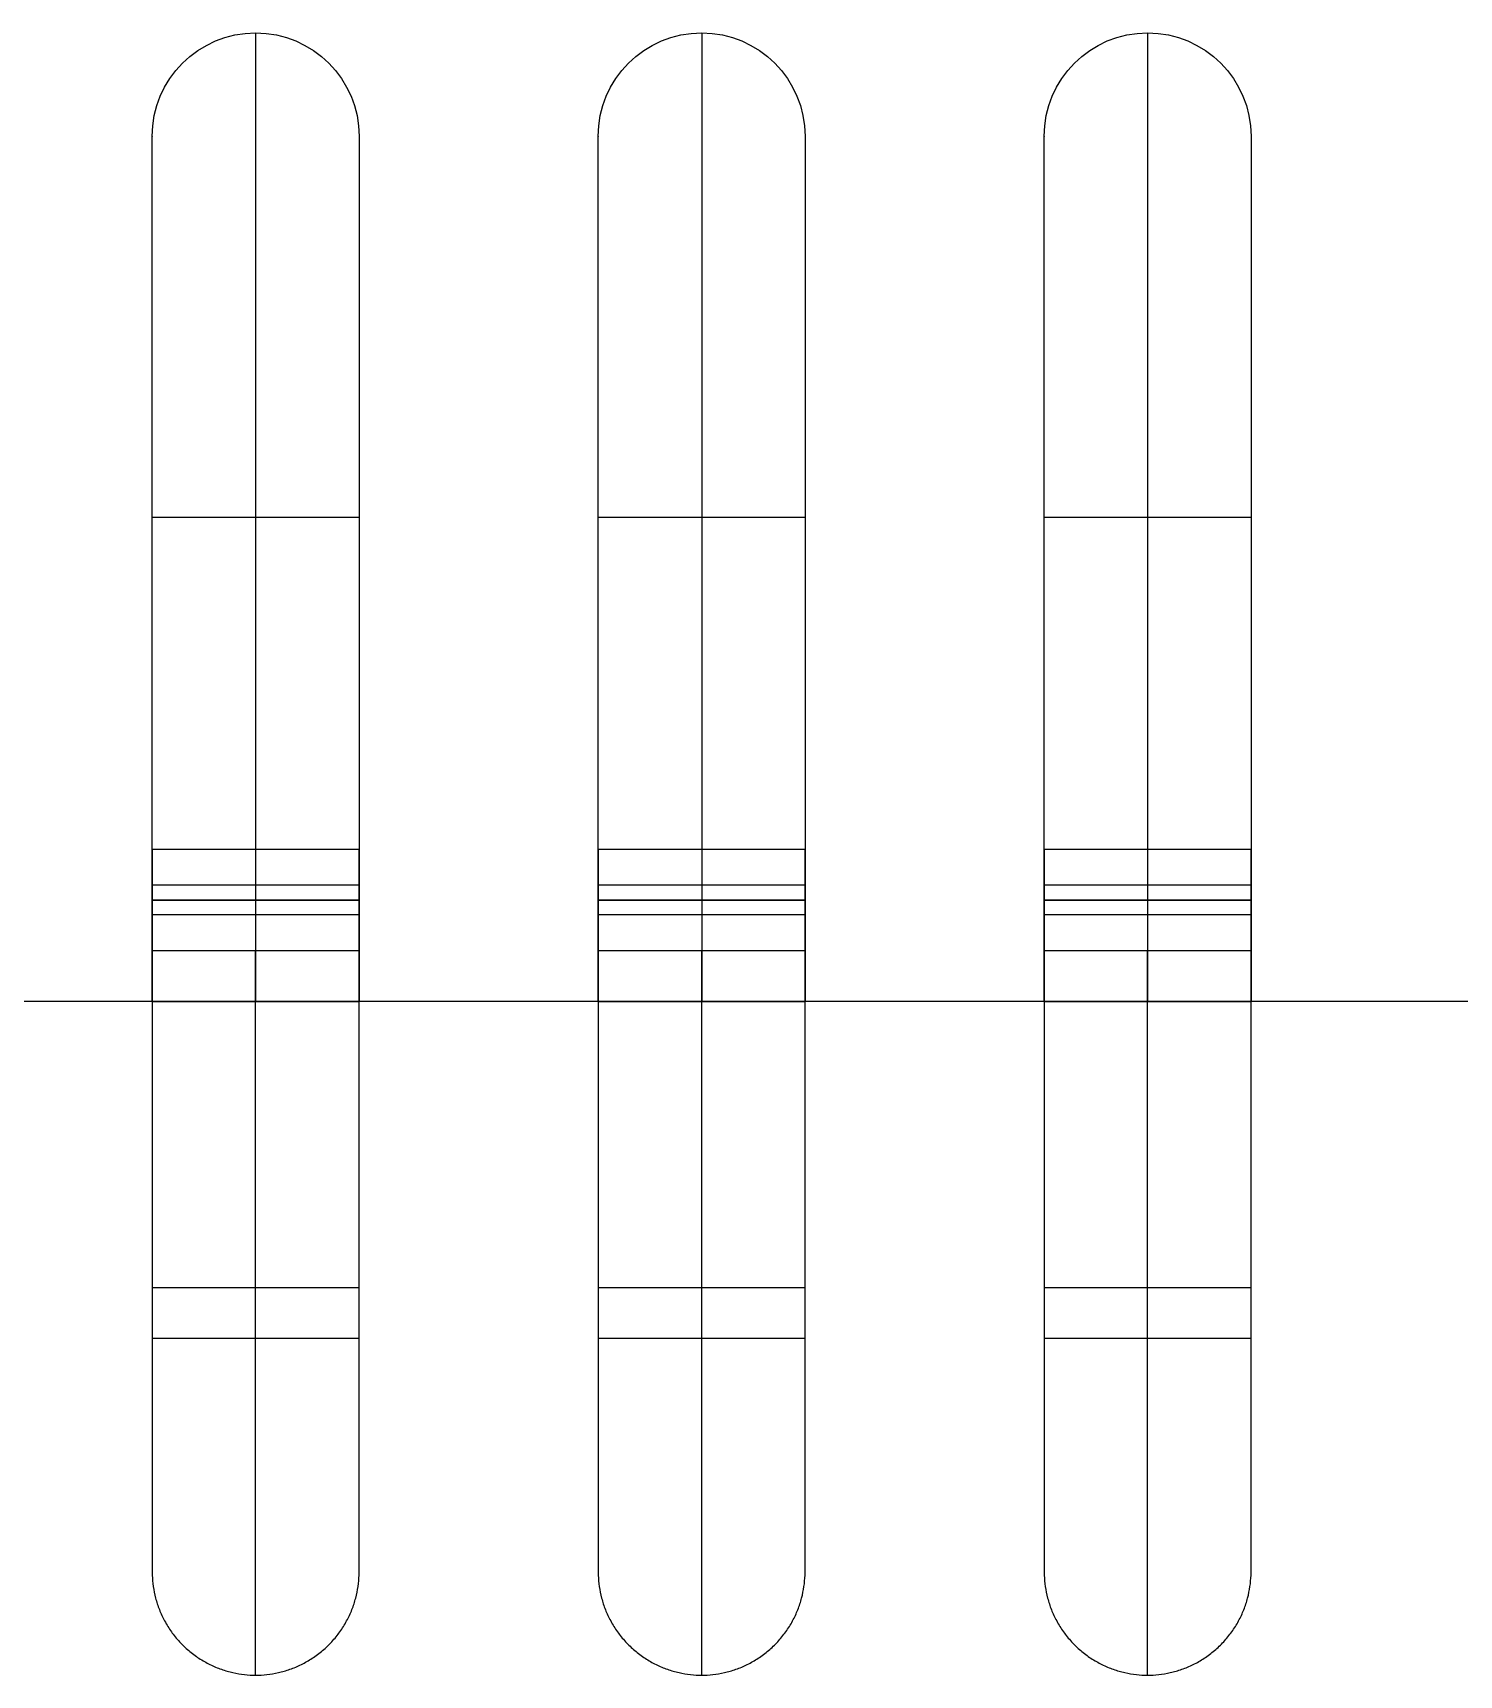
# Model space of a CAD drawing. Header units: millimetres. Extents: x 1.2 to 41.2, y 0.2 to 23.9.
# Drawn here: x 29.048 to 30.456, y 14.368 to 15.989 of the extents above; entities that cross this region are included whole.
import ezdxf

# ---------------------------------------------------------------- set-up
doc = ezdxf.new("R2010")
doc.units = ezdxf.units.MM
doc.layers.add('图层04', color=96, linetype='Continuous', true_color=0x007f00)
doc.layers.add('默认', color=18, linetype='Continuous', true_color=0x000000)

msp = doc.modelspace()

# ---------------------------------------------------------------- linework, layer by layer
at = {"layer": '图层04'}
for points in [[(34.086, 15.0327, 1.6431), (30.586, 15.0327, 1.6431), (27.086, 15.0327, 1.6431)], [(34.086, 15.0327, 2.0472), (30.586, 15.0327, 2.0472), (27.086, 15.0327, 2.0472)], [(34.086, 15.0327, 1.8451), (30.586, 15.0327, 1.8451), (27.086, 15.0327, 1.8451)]]:
    msp.add_open_spline(points, degree=2, dxfattribs=at)
at = {"layer": '默认'}
for p, q in [((29.1655, 15.1328, 1.6504), (29.1655, 15.0327, 1.6504)), ((29.1655, 15.0327, 2.0972), (29.1655, 15.1327, 2.0972)), ((29.3699, 15.0327, 1.6504), (29.3699, 15.1328, 1.6504)), ((29.3699, 15.1327, 2.0972), (29.3699, 15.0327, 2.0972)), ((29.6059, 15.1328, 1.6504), (29.6059, 15.0327, 1.6504)), ((29.6059, 15.0327, 2.0972), (29.6059, 15.1327, 2.0972)), ((29.8102, 15.0327, 1.6504), (29.8102, 15.1328, 1.6504)), ((29.8102, 15.1327, 2.0972), (29.8102, 15.0327, 2.0972)), ((30.0463, 15.1328, 1.6504), (30.0463, 15.0327, 1.6504)), ((30.0463, 15.0327, 2.0972), (30.0463, 15.1327, 2.0972)), ((30.2506, 15.0327, 1.6504), (30.2506, 15.1328, 1.6504)), ((30.2506, 15.1327, 2.0972), (30.2506, 15.0327, 2.0972)), ((29.1655, 15.0828, 1.6004), (29.1655, 15.0827, 1.7004)), ((29.1655, 15.0827, 2.1472), (29.1655, 15.0827, 2.0472)), ((29.3699, 15.0828, 1.7004), (29.3699, 15.0828, 1.6004)), ((29.3699, 15.0827, 2.0472), (29.3699, 15.0827, 2.1472)), ((29.6059, 15.0828, 1.6004), (29.6059, 15.0827, 1.7004)), ((29.6059, 15.0827, 2.1472), (29.6059, 15.0827, 2.0472)), ((29.8102, 15.0828, 1.7004), (29.8102, 15.0828, 1.6004)), ((29.8102, 15.0827, 2.0472), (29.8102, 15.0827, 2.1472)), ((30.0463, 15.0828, 1.6004), (30.0463, 15.0827, 1.7004)), ((30.0463, 15.0827, 2.1472), (30.0463, 15.0827, 2.0472)), ((30.2506, 15.0828, 1.7004), (30.2506, 15.0828, 1.6004)), ((30.2506, 15.0827, 2.0472), (30.2506, 15.0827, 2.1472))]:
    msp.add_line(p, q, dxfattribs=at)
at = {"layer": '默认', "extrusion": (-9.4928e-10, 0.000220476, -1)}
for points in [[(29.1655, 15.1328, 1.6004), (29.1655, 15.384, 1.6004), (29.1655, 15.6352, 1.6005), (29.1655, 15.8865, 1.6005), (29.1655, 15.9429, 1.6006), (29.2113, 15.9886, 1.6006), (29.2677, 15.9886, 1.6006), (29.3241, 15.9886, 1.6006), (29.3699, 15.9429, 1.6006), (29.3699, 15.8865, 1.6005), (29.3699, 15.6352, 1.6005), (29.3699, 15.384, 1.6004), (29.3699, 15.1328, 1.6004)], [(29.6059, 15.1328, 1.6004), (29.6059, 15.384, 1.6004), (29.6059, 15.6352, 1.6005), (29.6059, 15.8865, 1.6005), (29.6059, 15.9429, 1.6006), (29.6516, 15.9886, 1.6006), (29.7081, 15.9886, 1.6006), (29.7645, 15.9886, 1.6006), (29.8102, 15.9429, 1.6006), (29.8102, 15.8865, 1.6005), (29.8102, 15.6352, 1.6005), (29.8102, 15.384, 1.6004), (29.8102, 15.1328, 1.6004)], [(30.0463, 15.1328, 1.6004), (30.0463, 15.384, 1.6004), (30.0463, 15.6352, 1.6005), (30.0463, 15.8865, 1.6005), (30.0463, 15.9429, 1.6006), (30.092, 15.9886, 1.6006), (30.1484, 15.9886, 1.6006), (30.2049, 15.9886, 1.6006), (30.2506, 15.9429, 1.6006), (30.2506, 15.8865, 1.6005), (30.2506, 15.6352, 1.6005), (30.2506, 15.384, 1.6004), (30.2506, 15.1328, 1.6004)]]:
    msp.add_open_spline(points, degree=3, knots=[0.100022, 0.100022, 0.100022, 0.100022, 0.853706, 0.853706, 0.853706, 1.031249, 1.031249, 1.031249, 1.208793, 1.208793, 1.208793, 1.962477, 1.962477, 1.962477, 1.962477], dxfattribs=at)
at = {"layer": '默认', "extrusion": (-2.18096e-15, 0.000220476, -1)}
for points in [[(29.1655, 15.1828, 1.7004), (29.1655, 15.4173, 1.7004), (29.1655, 15.6519, 1.7005), (29.1655, 15.8864, 1.7005), (29.1655, 15.9429, 1.7006), (29.2113, 15.9886, 1.7006), (29.2677, 15.9886, 1.7006), (29.3241, 15.9886, 1.7006), (29.3699, 15.9429, 1.7006), (29.3699, 15.8864, 1.7005), (29.3699, 15.6519, 1.7005), (29.3699, 15.4173, 1.7004), (29.3699, 15.1828, 1.7004)], [(29.6059, 15.1828, 1.7004), (29.6059, 15.4173, 1.7004), (29.6059, 15.6519, 1.7005), (29.6059, 15.8864, 1.7005), (29.6059, 15.9429, 1.7006), (29.6516, 15.9886, 1.7006), (29.7081, 15.9886, 1.7006), (29.7645, 15.9886, 1.7006), (29.8102, 15.9429, 1.7006), (29.8102, 15.8864, 1.7005), (29.8102, 15.6519, 1.7005), (29.8102, 15.4173, 1.7004), (29.8102, 15.1828, 1.7004)], [(30.0463, 15.1828, 1.7004), (30.0463, 15.4173, 1.7004), (30.0463, 15.6519, 1.7005), (30.0463, 15.8864, 1.7005), (30.0463, 15.9429, 1.7006), (30.092, 15.9886, 1.7006), (30.1484, 15.9886, 1.7006), (30.2049, 15.9886, 1.7006), (30.2506, 15.9429, 1.7006), (30.2506, 15.8864, 1.7005), (30.2506, 15.6519, 1.7005), (30.2506, 15.4173, 1.7004), (30.2506, 15.1828, 1.7004)]]:
    msp.add_open_spline(points, degree=3, knots=[0.150033, 0.150033, 0.150033, 0.150033, 0.853706, 0.853706, 0.853706, 1.031249, 1.031249, 1.031249, 1.208793, 1.208793, 1.208793, 1.912466, 1.912466, 1.912466, 1.912466], dxfattribs=at)
at = {"layer": '默认', "extrusion": (-4.74639e-10, 0.000220476, -1)}
for points in [[(29.1655, 15.1328, 1.6504), (29.1655, 15.384, 1.6504), (29.1655, 15.6352, 1.6505), (29.1655, 15.8864, 1.6505), (29.1655, 15.9429, 1.6506), (29.2113, 15.9886, 1.6506), (29.2677, 15.9886, 1.6506), (29.3241, 15.9886, 1.6506), (29.3699, 15.9429, 1.6506), (29.3699, 15.8864, 1.6505), (29.3699, 15.6352, 1.6505), (29.3699, 15.384, 1.6504), (29.3699, 15.1328, 1.6504)], [(29.6059, 15.1328, 1.6504), (29.6059, 15.384, 1.6504), (29.6059, 15.6352, 1.6505), (29.6059, 15.8864, 1.6505), (29.6059, 15.9429, 1.6506), (29.6516, 15.9886, 1.6506), (29.7081, 15.9886, 1.6506), (29.7645, 15.9886, 1.6506), (29.8102, 15.9429, 1.6506), (29.8102, 15.8864, 1.6505), (29.8102, 15.6352, 1.6505), (29.8102, 15.384, 1.6504), (29.8102, 15.1328, 1.6504)], [(30.0463, 15.1328, 1.6504), (30.0463, 15.384, 1.6504), (30.0463, 15.6352, 1.6505), (30.0463, 15.8864, 1.6505), (30.0463, 15.9429, 1.6506), (30.092, 15.9886, 1.6506), (30.1484, 15.9886, 1.6506), (30.2049, 15.9886, 1.6506), (30.2506, 15.9429, 1.6506), (30.2506, 15.8864, 1.6505), (30.2506, 15.6352, 1.6505), (30.2506, 15.384, 1.6504), (30.2506, 15.1328, 1.6504)]]:
    msp.add_open_spline(points, degree=3, knots=[0.100022, 0.100022, 0.100022, 0.100022, 0.853706, 0.853706, 0.853706, 1.031249, 1.031249, 1.031249, 1.208793, 1.208793, 1.208793, 1.962477, 1.962477, 1.962477, 1.962477], dxfattribs=at)
at = {"layer": '默认'}
for points, degree in [([(29.2677, 15.9886, 1.6006), (29.2677, 15.5107, 1.6005), (29.2677, 15.0327, 1.6004)], 2), ([(29.2677, 15.9886, 1.7006), (29.2677, 15.5857, 1.7005), (29.2677, 15.1828, 1.7004)], 2), ([(29.2677, 15.9886, 1.6006), (29.2677, 15.9886, 1.6506), (29.2677, 15.9886, 1.7006)], 2), ([(29.7081, 15.9886, 1.6006), (29.7081, 15.5107, 1.6005), (29.7081, 15.0327, 1.6004)], 2), ([(29.7081, 15.9886, 1.7006), (29.7081, 15.5857, 1.7005), (29.7081, 15.1828, 1.7004)], 2), ([(29.7081, 15.9886, 1.6006), (29.7081, 15.9886, 1.6506), (29.7081, 15.9886, 1.7006)], 2), ([(30.1484, 15.9886, 1.6006), (30.1484, 15.5107, 1.6005), (30.1484, 15.0327, 1.6004)], 2), ([(30.1484, 15.9886, 1.7006), (30.1484, 15.5857, 1.7005), (30.1484, 15.1828, 1.7004)], 2), ([(30.1484, 15.9886, 1.6006), (30.1484, 15.9886, 1.6506), (30.1484, 15.9886, 1.7006)], 2), ([(29.1655, 15.8865, 1.6005), (29.1655, 15.8864, 1.6505), (29.1655, 15.8864, 1.7005)], 2), ([(29.3699, 15.8865, 1.6005), (29.3699, 15.8864, 1.6505), (29.3699, 15.8864, 1.7005)], 2), ([(29.6059, 15.8865, 1.6005), (29.6059, 15.8864, 1.6505), (29.6059, 15.8864, 1.7005)], 2), ([(29.8102, 15.8865, 1.6005), (29.8102, 15.8864, 1.6505), (29.8102, 15.8864, 1.7005)], 2), ([(30.0463, 15.8865, 1.6005), (30.0463, 15.8864, 1.6505), (30.0463, 15.8864, 1.7005)], 2), ([(30.2506, 15.8865, 1.6005), (30.2506, 15.8864, 1.6505), (30.2506, 15.8864, 1.7005)], 2), ([(29.1655, 15.5107, 1.6005), (29.2677, 15.5107, 1.6005), (29.3699, 15.5107, 1.6005)], 2), ([(29.1655, 15.5107, 1.7005), (29.2677, 15.5107, 1.7005), (29.3699, 15.5107, 1.7005)], 2), ([(29.6059, 15.5107, 1.6005), (29.7081, 15.5107, 1.6005), (29.8102, 15.5107, 1.6005)], 2), ([(29.6059, 15.5107, 1.7005), (29.7081, 15.5107, 1.7005), (29.8102, 15.5107, 1.7005)], 2), ([(30.0463, 15.5107, 1.6005), (30.1484, 15.5107, 1.6005), (30.2506, 15.5107, 1.6005)], 2), ([(30.0463, 15.5107, 1.7005), (30.1484, 15.5107, 1.7005), (30.2506, 15.5107, 1.7005)], 2), ([(29.1655, 15.1327, 1.7004), (29.1655, 15.1494, 1.7004), (29.1655, 15.1661, 1.7004), (29.1655, 15.1828, 1.7004)], 3), ([(29.3699, 15.1828, 1.7004), (29.2677, 15.1828, 1.7004), (29.1655, 15.1828, 1.7004)], 2), ([(29.3699, 15.1828, 1.7004), (29.3699, 15.1661, 1.7004), (29.3699, 15.1494, 1.7004), (29.3699, 15.1327, 1.7004)], 3), ([(29.6059, 15.1327, 1.7004), (29.6059, 15.1494, 1.7004), (29.6059, 15.1661, 1.7004), (29.6059, 15.1828, 1.7004)], 3), ([(29.8102, 15.1828, 1.7004), (29.7081, 15.1828, 1.7004), (29.6059, 15.1828, 1.7004)], 2), ([(29.8102, 15.1828, 1.7004), (29.8102, 15.1661, 1.7004), (29.8102, 15.1494, 1.7004), (29.8102, 15.1327, 1.7004)], 3), ([(30.0463, 15.1327, 1.7004), (30.0463, 15.1494, 1.7004), (30.0463, 15.1661, 1.7004), (30.0463, 15.1828, 1.7004)], 3), ([(30.2506, 15.1828, 1.7004), (30.1484, 15.1828, 1.7004), (30.0463, 15.1828, 1.7004)], 2), ([(30.2506, 15.1828, 1.7004), (30.2506, 15.1661, 1.7004), (30.2506, 15.1494, 1.7004), (30.2506, 15.1327, 1.7004)], 3), ([(29.3699, 15.1474, 1.715), (29.2677, 15.1474, 1.715), (29.1655, 15.1474, 1.715)], 2), ([(29.8102, 15.1474, 1.715), (29.7081, 15.1474, 1.715), (29.6059, 15.1474, 1.715)], 2), ([(30.2506, 15.1474, 1.715), (30.1484, 15.1474, 1.715), (30.0463, 15.1474, 1.715)], 2), ([(29.1655, 15.0327, 1.6004), (29.1655, 15.0661, 1.6004), (29.1655, 15.0994, 1.6004), (29.1655, 15.1328, 1.6004)], 3), ([(29.1655, 15.1327, 1.7004), (29.1655, 15.1328, 1.6504), (29.1655, 15.1328, 1.6004)], 2), ([(29.1655, 15.1327, 2.0472), (29.1655, 15.1327, 2.0722), (29.1655, 15.1327, 2.0972)], 2), ([(29.1655, 15.1327, 1.7004), (29.1655, 15.1327, 1.7254), (29.1655, 15.1327, 1.7504)], 2), ([(29.1655, 15.0327, 2.0472), (29.1655, 15.0827, 2.0472), (29.1655, 15.1327, 2.0472)], 2), ([(29.1655, 15.1327, 1.7004), (29.1655, 15.0827, 1.7004), (29.1655, 15.0327, 1.7004)], 2), ([(29.3699, 15.1327, 2.0972), (29.2677, 15.1327, 2.0972), (29.1655, 15.1327, 2.0972)], 2), ([(29.3699, 15.1327, 1.7504), (29.2677, 15.1327, 1.7504), (29.1655, 15.1327, 1.7504)], 2), ([(29.1655, 15.1327, 1.7504), (29.1655, 15.1327, 1.8988), (29.1655, 15.1327, 2.0472)], 2), ([(29.1655, 15.0327, 1.8738), (29.1655, 15.0827, 1.8738), (29.1655, 15.1327, 1.8738)], 2), ([(29.1655, 15.1327, 1.8738), (29.2677, 15.1327, 1.8738), (29.3699, 15.1327, 1.8738)], 2), ([(29.2677, 15.1327, 2.0972), (29.2677, 15.1327, 1.9238), (29.2677, 15.1327, 1.7504)], 2), ([(29.3699, 15.1328, 1.6004), (29.3699, 15.1328, 1.6504), (29.3699, 15.1327, 1.7004)], 2), ([(29.3699, 15.1328, 1.6004), (29.3699, 15.0994, 1.6004), (29.3699, 15.0661, 1.6004), (29.3699, 15.0327, 1.6004)], 3), ([(29.3699, 15.1327, 2.0472), (29.3699, 15.1327, 1.8988), (29.3699, 15.1327, 1.7504)], 2), ([(29.3699, 15.0327, 1.7004), (29.3699, 15.0827, 1.7004), (29.3699, 15.1327, 1.7004)], 2), ([(29.3699, 15.1327, 2.0472), (29.3699, 15.0827, 2.0472), (29.3699, 15.0327, 2.0472)], 2), ([(29.3699, 15.1327, 2.0972), (29.3699, 15.1327, 2.0722), (29.3699, 15.1327, 2.0472)], 2), ([(29.3699, 15.1327, 1.7504), (29.3699, 15.1327, 1.7254), (29.3699, 15.1327, 1.7004)], 2), ([(29.3699, 15.0327, 1.8738), (29.3699, 15.0827, 1.8738), (29.3699, 15.1327, 1.8738)], 2), ([(29.6059, 15.0327, 1.6004), (29.6059, 15.0661, 1.6004), (29.6059, 15.0994, 1.6004), (29.6059, 15.1328, 1.6004)], 3), ([(29.6059, 15.1327, 1.7004), (29.6059, 15.1328, 1.6504), (29.6059, 15.1328, 1.6004)], 2), ([(29.6059, 15.1327, 2.0472), (29.6059, 15.1327, 2.0722), (29.6059, 15.1327, 2.0972)], 2), ([(29.6059, 15.1327, 1.7004), (29.6059, 15.1327, 1.7254), (29.6059, 15.1327, 1.7504)], 2), ([(29.6059, 15.0327, 2.0472), (29.6059, 15.0827, 2.0472), (29.6059, 15.1327, 2.0472)], 2), ([(29.6059, 15.1327, 1.7004), (29.6059, 15.0827, 1.7004), (29.6059, 15.0327, 1.7004)], 2), ([(29.8102, 15.1327, 2.0972), (29.7081, 15.1327, 2.0972), (29.6059, 15.1327, 2.0972)], 2), ([(29.8102, 15.1327, 1.7504), (29.7081, 15.1327, 1.7504), (29.6059, 15.1327, 1.7504)], 2), ([(29.6059, 15.1327, 1.7504), (29.6059, 15.1327, 1.8988), (29.6059, 15.1327, 2.0472)], 2), ([(29.6059, 15.0327, 1.8738), (29.6059, 15.0827, 1.8738), (29.6059, 15.1327, 1.8738)], 2), ([(29.6059, 15.1327, 1.8738), (29.7081, 15.1327, 1.8738), (29.8102, 15.1327, 1.8738)], 2), ([(29.7081, 15.1327, 2.0972), (29.7081, 15.1327, 1.9238), (29.7081, 15.1327, 1.7504)], 2), ([(29.8102, 15.1328, 1.6004), (29.8102, 15.1328, 1.6504), (29.8102, 15.1327, 1.7004)], 2), ([(29.8102, 15.1328, 1.6004), (29.8102, 15.0994, 1.6004), (29.8102, 15.0661, 1.6004), (29.8102, 15.0327, 1.6004)], 3), ([(29.8102, 15.1327, 2.0472), (29.8102, 15.1327, 1.8988), (29.8102, 15.1327, 1.7504)], 2), ([(29.8102, 15.0327, 1.7004), (29.8102, 15.0827, 1.7004), (29.8102, 15.1327, 1.7004)], 2), ([(29.8102, 15.1327, 2.0472), (29.8102, 15.0827, 2.0472), (29.8102, 15.0327, 2.0472)], 2), ([(29.8102, 15.1327, 2.0972), (29.8102, 15.1327, 2.0722), (29.8102, 15.1327, 2.0472)], 2), ([(29.8102, 15.1327, 1.7504), (29.8102, 15.1327, 1.7254), (29.8102, 15.1327, 1.7004)], 2), ([(29.8102, 15.0327, 1.8738), (29.8102, 15.0827, 1.8738), (29.8102, 15.1327, 1.8738)], 2), ([(30.0463, 15.0327, 1.6004), (30.0463, 15.0661, 1.6004), (30.0463, 15.0994, 1.6004), (30.0463, 15.1328, 1.6004)], 3), ([(30.0463, 15.1327, 1.7004), (30.0463, 15.1328, 1.6504), (30.0463, 15.1328, 1.6004)], 2), ([(30.0463, 15.1327, 2.0472), (30.0463, 15.1327, 2.0722), (30.0463, 15.1327, 2.0972)], 2), ([(30.0463, 15.1327, 1.7004), (30.0463, 15.1327, 1.7254), (30.0463, 15.1327, 1.7504)], 2), ([(30.0463, 15.0327, 2.0472), (30.0463, 15.0827, 2.0472), (30.0463, 15.1327, 2.0472)], 2), ([(30.0463, 15.1327, 1.7004), (30.0463, 15.0827, 1.7004), (30.0463, 15.0327, 1.7004)], 2), ([(30.2506, 15.1327, 2.0972), (30.1484, 15.1327, 2.0972), (30.0463, 15.1327, 2.0972)], 2), ([(30.2506, 15.1327, 1.7504), (30.1484, 15.1327, 1.7504), (30.0463, 15.1327, 1.7504)], 2), ([(30.0463, 15.1327, 1.7504), (30.0463, 15.1327, 1.8988), (30.0463, 15.1327, 2.0472)], 2), ([(30.0463, 15.0327, 1.8738), (30.0463, 15.0827, 1.8738), (30.0463, 15.1327, 1.8738)], 2), ([(30.0463, 15.1327, 1.8738), (30.1484, 15.1327, 1.8738), (30.2506, 15.1327, 1.8738)], 2), ([(30.1484, 15.1327, 2.0972), (30.1484, 15.1327, 1.9238), (30.1484, 15.1327, 1.7504)], 2), ([(30.2506, 15.1328, 1.6004), (30.2506, 15.1328, 1.6504), (30.2506, 15.1327, 1.7004)], 2), ([(30.2506, 15.1328, 1.6004), (30.2506, 15.0994, 1.6004), (30.2506, 15.0661, 1.6004), (30.2506, 15.0327, 1.6004)], 3), ([(30.2506, 15.1327, 2.0472), (30.2506, 15.1327, 1.8988), (30.2506, 15.1327, 1.7504)], 2), ([(30.2506, 15.0327, 1.7004), (30.2506, 15.0827, 1.7004), (30.2506, 15.1327, 1.7004)], 2), ([(30.2506, 15.1327, 2.0472), (30.2506, 15.0827, 2.0472), (30.2506, 15.0327, 2.0472)], 2), ([(30.2506, 15.1327, 2.0972), (30.2506, 15.1327, 2.0722), (30.2506, 15.1327, 2.0472)], 2), ([(30.2506, 15.1327, 1.7504), (30.2506, 15.1327, 1.7254), (30.2506, 15.1327, 1.7004)], 2), ([(30.2506, 15.0327, 1.8738), (30.2506, 15.0827, 1.8738), (30.2506, 15.1327, 1.8738)], 2), ([(29.3699, 15.1181, 2.1325), (29.2677, 15.1181, 2.1325), (29.1655, 15.1181, 2.1325)], 2), ([(29.8102, 15.1181, 2.1325), (29.7081, 15.1181, 2.1325), (29.6059, 15.1181, 2.1325)], 2), ([(30.2506, 15.1181, 2.1325), (30.1484, 15.1181, 2.1325), (30.0463, 15.1181, 2.1325)], 2), ([(29.1655, 15.0827, 2.1472), (29.1655, 15.0577, 2.1472), (29.1655, 15.0327, 2.1472)], 2), ([(29.3699, 15.0827, 2.1472), (29.2677, 15.0827, 2.1472), (29.1655, 15.0827, 2.1472)], 2), ([(29.1655, 15.0827, 1.7004), (29.1655, 15.0827, 1.8738), (29.1655, 15.0827, 2.0472)], 2), ([(29.2677, 14.3678, 2.1472), (29.2677, 14.7253, 2.1472), (29.2677, 15.0827, 2.1472)], 2), ([(29.3699, 15.0327, 2.1472), (29.3699, 15.0577, 2.1472), (29.3699, 15.0827, 2.1472)], 2), ([(29.3699, 15.0827, 2.0472), (29.3699, 15.0827, 1.8738), (29.3699, 15.0827, 1.7004)], 2), ([(29.6059, 15.0827, 2.1472), (29.6059, 15.0577, 2.1472), (29.6059, 15.0327, 2.1472)], 2), ([(29.8102, 15.0827, 2.1472), (29.7081, 15.0827, 2.1472), (29.6059, 15.0827, 2.1472)], 2), ([(29.6059, 15.0827, 1.7004), (29.6059, 15.0827, 1.8738), (29.6059, 15.0827, 2.0472)], 2), ([(29.7081, 14.3678, 2.1472), (29.7081, 14.7253, 2.1472), (29.7081, 15.0827, 2.1472)], 2), ([(29.8102, 15.0327, 2.1472), (29.8102, 15.0577, 2.1472), (29.8102, 15.0827, 2.1472)], 2), ([(29.8102, 15.0827, 2.0472), (29.8102, 15.0827, 1.8738), (29.8102, 15.0827, 1.7004)], 2), ([(30.0463, 15.0827, 2.1472), (30.0463, 15.0577, 2.1472), (30.0463, 15.0327, 2.1472)], 2), ([(30.2506, 15.0827, 2.1472), (30.1484, 15.0827, 2.1472), (30.0463, 15.0827, 2.1472)], 2), ([(30.0463, 15.0827, 1.7004), (30.0463, 15.0827, 1.8738), (30.0463, 15.0827, 2.0472)], 2), ([(30.1484, 14.3678, 2.1472), (30.1484, 14.7253, 2.1472), (30.1484, 15.0827, 2.1472)], 2), ([(30.2506, 15.0327, 2.1472), (30.2506, 15.0577, 2.1472), (30.2506, 15.0827, 2.1472)], 2), ([(30.2506, 15.0827, 2.0472), (30.2506, 15.0827, 1.8738), (30.2506, 15.0827, 1.7004)], 2), ([(29.1655, 15.0327, 1.6004), (29.1655, 15.0327, 1.6504), (29.1655, 15.0327, 1.7004)], 2), ([(29.1655, 15.0327, 2.0472), (29.2677, 15.0327, 2.0472), (29.3699, 15.0327, 2.0472)], 2), ([(29.3699, 15.0327, 1.6004), (29.2677, 15.0327, 1.6004), (29.1655, 15.0327, 1.6004)], 2), ([(29.1655, 15.0327, 1.7004), (29.1655, 15.0327, 1.8738), (29.1655, 15.0327, 2.0472)], 2), ([(29.1655, 15.0327, 2.1472), (29.1655, 15.0327, 2.0972), (29.1655, 15.0327, 2.0472)], 2), ([(29.1655, 15.0327, 1.8238), (29.2677, 15.0327, 1.8238), (29.3699, 15.0327, 1.8238)], 2), ([(29.2677, 15.0327, 2.0472), (29.2677, 15.0327, 1.8238), (29.2677, 15.0327, 1.6004)], 2), ([(29.2677, 14.3678, 2.0472), (29.2677, 14.7003, 2.0472), (29.2677, 15.0327, 2.0472)], 2), ([(29.3699, 15.0327, 1.7004), (29.3699, 15.0327, 1.6504), (29.3699, 15.0327, 1.6004)], 2), ([(29.3699, 15.0327, 2.0472), (29.3699, 15.0327, 1.8738), (29.3699, 15.0327, 1.7004)], 2), ([(29.3699, 15.0327, 2.0472), (29.3699, 15.0327, 2.0972), (29.3699, 15.0327, 2.1472)], 2), ([(29.6059, 15.0327, 1.6004), (29.6059, 15.0327, 1.6504), (29.6059, 15.0327, 1.7004)], 2), ([(29.6059, 15.0327, 2.0472), (29.7081, 15.0327, 2.0472), (29.8102, 15.0327, 2.0472)], 2), ([(29.8102, 15.0327, 1.6004), (29.7081, 15.0327, 1.6004), (29.6059, 15.0327, 1.6004)], 2), ([(29.6059, 15.0327, 1.7004), (29.6059, 15.0327, 1.8738), (29.6059, 15.0327, 2.0472)], 2), ([(29.6059, 15.0327, 2.1472), (29.6059, 15.0327, 2.0972), (29.6059, 15.0327, 2.0472)], 2), ([(29.6059, 15.0327, 1.8238), (29.7081, 15.0327, 1.8238), (29.8102, 15.0327, 1.8238)], 2), ([(29.7081, 15.0327, 2.0472), (29.7081, 15.0327, 1.8238), (29.7081, 15.0327, 1.6004)], 2), ([(29.7081, 14.3678, 2.0472), (29.7081, 14.7003, 2.0472), (29.7081, 15.0327, 2.0472)], 2), ([(29.8102, 15.0327, 1.7004), (29.8102, 15.0327, 1.6504), (29.8102, 15.0327, 1.6004)], 2), ([(29.8102, 15.0327, 2.0472), (29.8102, 15.0327, 1.8738), (29.8102, 15.0327, 1.7004)], 2), ([(29.8102, 15.0327, 2.0472), (29.8102, 15.0327, 2.0972), (29.8102, 15.0327, 2.1472)], 2), ([(30.0463, 15.0327, 1.6004), (30.0463, 15.0327, 1.6504), (30.0463, 15.0327, 1.7004)], 2), ([(30.0463, 15.0327, 2.0472), (30.1484, 15.0327, 2.0472), (30.2506, 15.0327, 2.0472)], 2), ([(30.2506, 15.0327, 1.6004), (30.1484, 15.0327, 1.6004), (30.0463, 15.0327, 1.6004)], 2), ([(30.0463, 15.0327, 1.7004), (30.0463, 15.0327, 1.8738), (30.0463, 15.0327, 2.0472)], 2), ([(30.0463, 15.0327, 2.1472), (30.0463, 15.0327, 2.0972), (30.0463, 15.0327, 2.0472)], 2), ([(30.0463, 15.0327, 1.8238), (30.1484, 15.0327, 1.8238), (30.2506, 15.0327, 1.8238)], 2), ([(30.1484, 15.0327, 2.0472), (30.1484, 15.0327, 1.8238), (30.1484, 15.0327, 1.6004)], 2), ([(30.1484, 14.3678, 2.0472), (30.1484, 14.7003, 2.0472), (30.1484, 15.0327, 2.0472)], 2), ([(30.2506, 15.0327, 1.7004), (30.2506, 15.0327, 1.6504), (30.2506, 15.0327, 1.6004)], 2), ([(30.2506, 15.0327, 2.0472), (30.2506, 15.0327, 1.8738), (30.2506, 15.0327, 1.7004)], 2), ([(30.2506, 15.0327, 2.0472), (30.2506, 15.0327, 2.0972), (30.2506, 15.0327, 2.1472)], 2), ([(29.1655, 14.7503, 2.1472), (29.2677, 14.7503, 2.1472), (29.3699, 14.7503, 2.1472)], 2), ([(29.6059, 14.7503, 2.1472), (29.7081, 14.7503, 2.1472), (29.8102, 14.7503, 2.1472)], 2), ([(30.0463, 14.7503, 2.1472), (30.1484, 14.7503, 2.1472), (30.2506, 14.7503, 2.1472)], 2), ([(29.1655, 14.7003, 2.0472), (29.2677, 14.7003, 2.0472), (29.3699, 14.7003, 2.0472)], 2), ([(29.6059, 14.7003, 2.0472), (29.7081, 14.7003, 2.0472), (29.8102, 14.7003, 2.0472)], 2), ([(30.0463, 14.7003, 2.0472), (30.1484, 14.7003, 2.0472), (30.2506, 14.7003, 2.0472)], 2), ([(29.1655, 14.47, 2.0472), (29.1655, 14.47, 2.0972), (29.1655, 14.47, 2.1472)], 2), ([(29.3699, 14.47, 2.0472), (29.3699, 14.47, 2.0972), (29.3699, 14.47, 2.1472)], 2), ([(29.6059, 14.47, 2.0472), (29.6059, 14.47, 2.0972), (29.6059, 14.47, 2.1472)], 2), ([(29.8102, 14.47, 2.0472), (29.8102, 14.47, 2.0972), (29.8102, 14.47, 2.1472)], 2), ([(30.0463, 14.47, 2.0472), (30.0463, 14.47, 2.0972), (30.0463, 14.47, 2.1472)], 2), ([(30.2506, 14.47, 2.0472), (30.2506, 14.47, 2.0972), (30.2506, 14.47, 2.1472)], 2), ([(29.2677, 14.3678, 2.0472), (29.2677, 14.3678, 2.0972), (29.2677, 14.3678, 2.1472)], 2), ([(29.7081, 14.3678, 2.0472), (29.7081, 14.3678, 2.0972), (29.7081, 14.3678, 2.1472)], 2), ([(30.1484, 14.3678, 2.0472), (30.1484, 14.3678, 2.0972), (30.1484, 14.3678, 2.1472)], 2)]:
    msp.add_open_spline(points, degree=degree, dxfattribs=at)
at = {"layer": '默认', "extrusion": (-1, -2.84104e-12, -2.27324e-12)}
for points in [[(29.1655, 15.1828, 1.7004), (29.1655, 15.1327, 1.7004), (29.1655, 15.1327, 1.7504)], [(29.6059, 15.1828, 1.7004), (29.6059, 15.1327, 1.7004), (29.6059, 15.1327, 1.7504)]]:
    msp.add_rational_spline(points, [1, 0.707028826879, 1], degree=2, dxfattribs=at)
at = {"layer": '默认', "extrusion": (-1, -4.04859e-12, -2.77051e-12)}
for points in [[(29.2677, 15.1828, 1.7004), (29.2677, 15.1327, 1.7004), (29.2677, 15.1327, 1.7504)], [(29.7081, 15.1828, 1.7004), (29.7081, 15.1327, 1.7004), (29.7081, 15.1327, 1.7504)]]:
    msp.add_rational_spline(points, [1, 0.707028826879, 1], degree=2, dxfattribs=at)
at = {"layer": '默认', "extrusion": (-1, -4.19048e-12, -3.62297e-12)}
msp.add_rational_spline([(29.3699, 15.1327, 1.7504), (29.3699, 15.1327, 1.7004), (29.3699, 15.1828, 1.7004)], [1, 0.707028826879, 1], degree=2, dxfattribs=at)
at = {"layer": '默认', "extrusion": (-1, -4.2615e-12, -3.69401e-12)}
msp.add_rational_spline([(29.8102, 15.1327, 1.7504), (29.8102, 15.1327, 1.7004), (29.8102, 15.1828, 1.7004)], [1, 0.707028826879, 1], degree=2, dxfattribs=at)
at = {"layer": '默认', "extrusion": (-1, -3.19616e-12, -2.62843e-12)}
msp.add_rational_spline([(30.0463, 15.1828, 1.7004), (30.0463, 15.1327, 1.7004), (30.0463, 15.1327, 1.7504)], [1, 0.707028826879, 1], degree=2, dxfattribs=at)
at = {"layer": '默认', "extrusion": (-1, -3.83552e-12, -2.55739e-12)}
msp.add_rational_spline([(30.1484, 15.1828, 1.7004), (30.1484, 15.1327, 1.7004), (30.1484, 15.1327, 1.7504)], [1, 0.707028826879, 1], degree=2, dxfattribs=at)
at = {"layer": '默认', "extrusion": (-1, -4.33253e-12, -3.76505e-12)}
msp.add_rational_spline([(30.2506, 15.1327, 1.7504), (30.2506, 15.1327, 1.7004), (30.2506, 15.1828, 1.7004)], [1, 0.707028826879, 1], degree=2, dxfattribs=at)
at = {"layer": '默认', "extrusion": (1, -9.23706e-13, -1.49214e-12)}
msp.add_rational_spline([(29.1655, 15.1327, 2.0972), (29.1655, 15.1327, 2.1472), (29.1655, 15.0827, 2.1472)], [1, 0.707106781186, 1], degree=2, dxfattribs=at)
at = {"layer": '默认', "extrusion": (1, 1.80491e-25, -1.56319e-12)}
msp.add_rational_spline([(29.2677, 15.1327, 2.0972), (29.2677, 15.1327, 2.1472), (29.2677, 15.0827, 2.1472)], [1, 0.707106781186, 1], degree=2, dxfattribs=at)
at = {"layer": '默认', "extrusion": (1, -8.52651e-13, -1.42109e-12)}
for points in [[(29.3699, 15.0827, 2.1472), (29.3699, 15.1327, 2.1472), (29.3699, 15.1327, 2.0972)], [(29.8102, 15.0827, 2.1472), (29.8102, 15.1327, 2.1472), (29.8102, 15.1327, 2.0972)]]:
    msp.add_rational_spline(points, [1, 0.707106781186, 1], degree=2, dxfattribs=at)
at = {"layer": '默认', "extrusion": (1, -9.9476e-13, -1.56319e-12)}
msp.add_rational_spline([(29.6059, 15.1327, 2.0972), (29.6059, 15.1327, 2.1472), (29.6059, 15.0827, 2.1472)], [1, 0.707106781186, 1], degree=2, dxfattribs=at)
at = {"layer": '默认', "extrusion": (1, 2.13163e-13, -1.35003e-12)}
msp.add_rational_spline([(29.7081, 15.1327, 2.0972), (29.7081, 15.1327, 2.1472), (29.7081, 15.0827, 2.1472)], [1, 0.707106781186, 1], degree=2, dxfattribs=at)
at = {"layer": '默认', "extrusion": (1, -7.10543e-13, -1.27898e-12)}
msp.add_rational_spline([(30.0463, 15.1327, 2.0972), (30.0463, 15.1327, 2.1472), (30.0463, 15.0827, 2.1472)], [1, 0.707106781186, 1], degree=2, dxfattribs=at)
at = {"layer": '默认', "extrusion": (1, 1.42109e-13, -1.42109e-12)}
msp.add_rational_spline([(30.1484, 15.1327, 2.0972), (30.1484, 15.1327, 2.1472), (30.1484, 15.0827, 2.1472)], [1, 0.707106781186, 1], degree=2, dxfattribs=at)
at = {"layer": '默认', "extrusion": (1, -1.20792e-12, -1.77636e-12)}
msp.add_rational_spline([(30.2506, 15.0827, 2.1472), (30.2506, 15.1327, 2.1472), (30.2506, 15.1327, 2.0972)], [1, 0.707106781186, 1], degree=2, dxfattribs=at)
at = {"layer": '默认'}
for points in [[(29.1655, 15.0327, 2.0472), (29.1655, 14.7514, 2.0472), (29.1655, 14.47, 2.0472), (29.1655, 14.3678, 2.0472), (29.2677, 14.3678, 2.0472), (29.3699, 14.3678, 2.0472), (29.3699, 14.47, 2.0472), (29.3699, 14.7514, 2.0472), (29.3699, 15.0327, 2.0472)], [(29.1655, 15.0327, 2.1472), (29.1655, 14.7514, 2.1472), (29.1655, 14.47, 2.1472), (29.1655, 14.3678, 2.1472), (29.2677, 14.3678, 2.1472), (29.3699, 14.3678, 2.1472), (29.3699, 14.47, 2.1472), (29.3699, 14.7514, 2.1472), (29.3699, 15.0327, 2.1472)], [(29.1655, 15.0327, 2.0972), (29.1655, 14.7514, 2.0972), (29.1655, 14.47, 2.0972), (29.1655, 14.3678, 2.0972), (29.2677, 14.3678, 2.0972), (29.3699, 14.3678, 2.0972), (29.3699, 14.47, 2.0972), (29.3699, 14.7514, 2.0972), (29.3699, 15.0327, 2.0972)], [(29.6059, 15.0327, 2.0472), (29.6059, 14.7514, 2.0472), (29.6059, 14.47, 2.0472), (29.6059, 14.3678, 2.0472), (29.7081, 14.3678, 2.0472), (29.8102, 14.3678, 2.0472), (29.8102, 14.47, 2.0472), (29.8102, 14.7514, 2.0472), (29.8102, 15.0327, 2.0472)], [(29.6059, 15.0327, 2.1472), (29.6059, 14.7514, 2.1472), (29.6059, 14.47, 2.1472), (29.6059, 14.3678, 2.1472), (29.7081, 14.3678, 2.1472), (29.8102, 14.3678, 2.1472), (29.8102, 14.47, 2.1472), (29.8102, 14.7514, 2.1472), (29.8102, 15.0327, 2.1472)], [(29.6059, 15.0327, 2.0972), (29.6059, 14.7514, 2.0972), (29.6059, 14.47, 2.0972), (29.6059, 14.3678, 2.0972), (29.7081, 14.3678, 2.0972), (29.8102, 14.3678, 2.0972), (29.8102, 14.47, 2.0972), (29.8102, 14.7514, 2.0972), (29.8102, 15.0327, 2.0972)], [(30.0463, 15.0327, 2.0472), (30.0463, 14.7514, 2.0472), (30.0463, 14.47, 2.0472), (30.0463, 14.3678, 2.0472), (30.1484, 14.3678, 2.0472), (30.2506, 14.3678, 2.0472), (30.2506, 14.47, 2.0472), (30.2506, 14.7514, 2.0472), (30.2506, 15.0327, 2.0472)], [(30.0463, 15.0327, 2.1472), (30.0463, 14.7514, 2.1472), (30.0463, 14.47, 2.1472), (30.0463, 14.3678, 2.1472), (30.1484, 14.3678, 2.1472), (30.2506, 14.3678, 2.1472), (30.2506, 14.47, 2.1472), (30.2506, 14.7514, 2.1472), (30.2506, 15.0327, 2.1472)], [(30.0463, 15.0327, 2.0972), (30.0463, 14.7514, 2.0972), (30.0463, 14.47, 2.0972), (30.0463, 14.3678, 2.0972), (30.1484, 14.3678, 2.0972), (30.2506, 14.3678, 2.0972), (30.2506, 14.47, 2.0972), (30.2506, 14.7514, 2.0972), (30.2506, 15.0327, 2.0972)]]:
    msp.add_rational_spline(points, [1, 1, 1, 0.707106781186, 1, 0.707106781186, 1, 1, 1], degree=2, knots=[0, 0, 0, 0.562778, 0.562778, 0.723265, 0.723265, 0.883753, 0.883753, 1.446531, 1.446531, 1.446531], dxfattribs=at)

doc.saveas('drawing.dxf')
